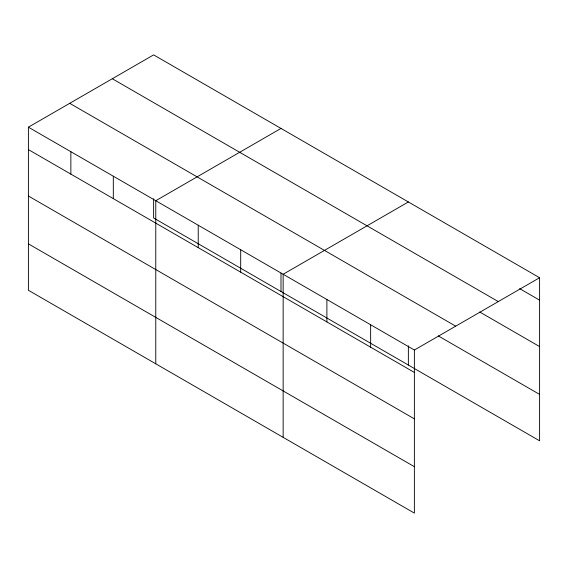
<?xml version="1.0" encoding="UTF-8"?>
<svg xmlns="http://www.w3.org/2000/svg" width="568" height="568" viewBox="0 0 568 568"><rect width="100%" height="100%" fill="white"/><g stroke="black" fill="none" stroke-linecap="round" stroke-linejoin="round"><path stroke-width="0.85" d="M28.4 127.182L414.377 350.023L414.377 513.117L28.4 290.269L28.4 127.182L153.623 54.883L539.6 277.731L539.6 440.818L153.623 217.977L153.623 198.708M280.99 128.425L155.774 200.717L155.774 363.811M408.364 201.959L283.148 274.259L283.148 437.346M414.377 350.023L539.6 277.731M519.649 288.629L539.6 300.152M112.294 78.739L498.278 301.587M479.74 312.01L539.6 346.572M69.722 103.319L455.706 326.167M438.297 335.915L539.6 394.398M28.4 149.597L414.377 372.445M28.4 196.024L414.377 418.865M28.4 243.849L414.377 466.697M408.364 345.784L408.364 365.054M370.634 324.768L370.634 347.19M326.891 299.514L326.891 321.935M280.99 273.123L280.99 291.519M240.69 249.742L240.69 272.164M198.232 225.233L198.232 247.648M113.316 176.208L113.316 198.623M70.858 151.691L70.858 174.113"/></g></svg>
